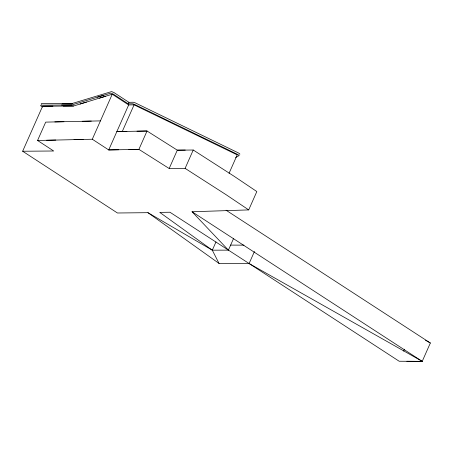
<?xml version="1.0" encoding="UTF-8"?>
<svg xmlns="http://www.w3.org/2000/svg" width="453" height="453" viewBox="0 0 453 453"><rect width="100%" height="100%" fill="white"/><g stroke="black" fill="none" stroke-linecap="round" stroke-linejoin="round"><path stroke-width="0.68" d="M233.454 238.737L228.408 250.13L212.315 250.192L147.944 212.678L117.446 212.995L22.65 151.24L42.593 106.234L52.933 106.155M22.65 151.24L53.681 150.996L37.565 140.475L45.696 122.123L100.43 120.883M37.565 140.475L92.299 139.235L112.242 94.235L128.663 104.937L134.088 104.836L237.213 154.886L229.059 173.289M42.52 107.016C42.384 106.851 39.632 105.538 40.968 105.175L71.851 104.932L110.702 93.176A1.897 0.515 23.9 0 1 111.178 93.244L113.329 94.116L128.267 103.856L128.946 102.327L133.25 102.248L135.062 102.78L238.397 152.921L239.756 153.839L239.818 154.365M128.663 104.937L108.72 149.943L92.299 139.235M122.276 131.489L134.088 104.836M118.777 149.745L108.72 149.943L138.901 149.36L169.173 168.51L177.304 150.164L185.266 150.09M169.173 168.51L185.107 168.369L193.238 150.017L234.139 176.285L256.834 191.551L248.703 209.903L192.055 211.755L228.408 250.13M226.081 210.232L430.35 343.006L422.219 361.352L249.105 263.527L219.031 263.442L212.315 250.192L215.962 241.964M192.055 211.755L422.219 361.352L399.189 361.251L249.105 263.527L254.433 251.506M403.674 351.126L404.518 349.223M235.594 157.474L239.212 155.543L237.717 154.45L134.382 104.309L132.57 103.777L128.267 103.856M99.377 98.154L105.804 96.195M41.489 104.309L41.217 103.833L41.642 103.646L72.525 103.403L111.381 91.648A1.897 0.515 23.9 0 1 111.857 91.71L114.009 92.588L128.946 102.327M97.531 97.112L103.947 95.158M80.062 104.031L86.495 102.072M63.284 106.076L73.624 105.991L112.242 94.235M54.819 121.919L63.935 121.71M82.186 121.296L91.308 121.093M46.687 140.266L55.804 140.062M74.054 139.649L83.176 139.445M126.908 131.393L116.851 131.591L147.032 131.008L177.304 150.164L193.238 150.017M136.97 131.2L147.032 131.008L138.901 149.36L128.839 149.552M42.593 106.234L73.624 105.991M62.231 103.482L72.525 103.403M61.551 105.011L71.851 104.932M230.503 245.101L243.952 245.141M406.868 361.284L422.219 361.352M425.424 340.22L430.35 343.006M185.107 168.369L226.007 194.637L248.703 209.903M249.105 263.527L169.943 212.236L159.762 212.383L212.315 250.192M147.944 212.678L219.031 263.442"/></g></svg>
